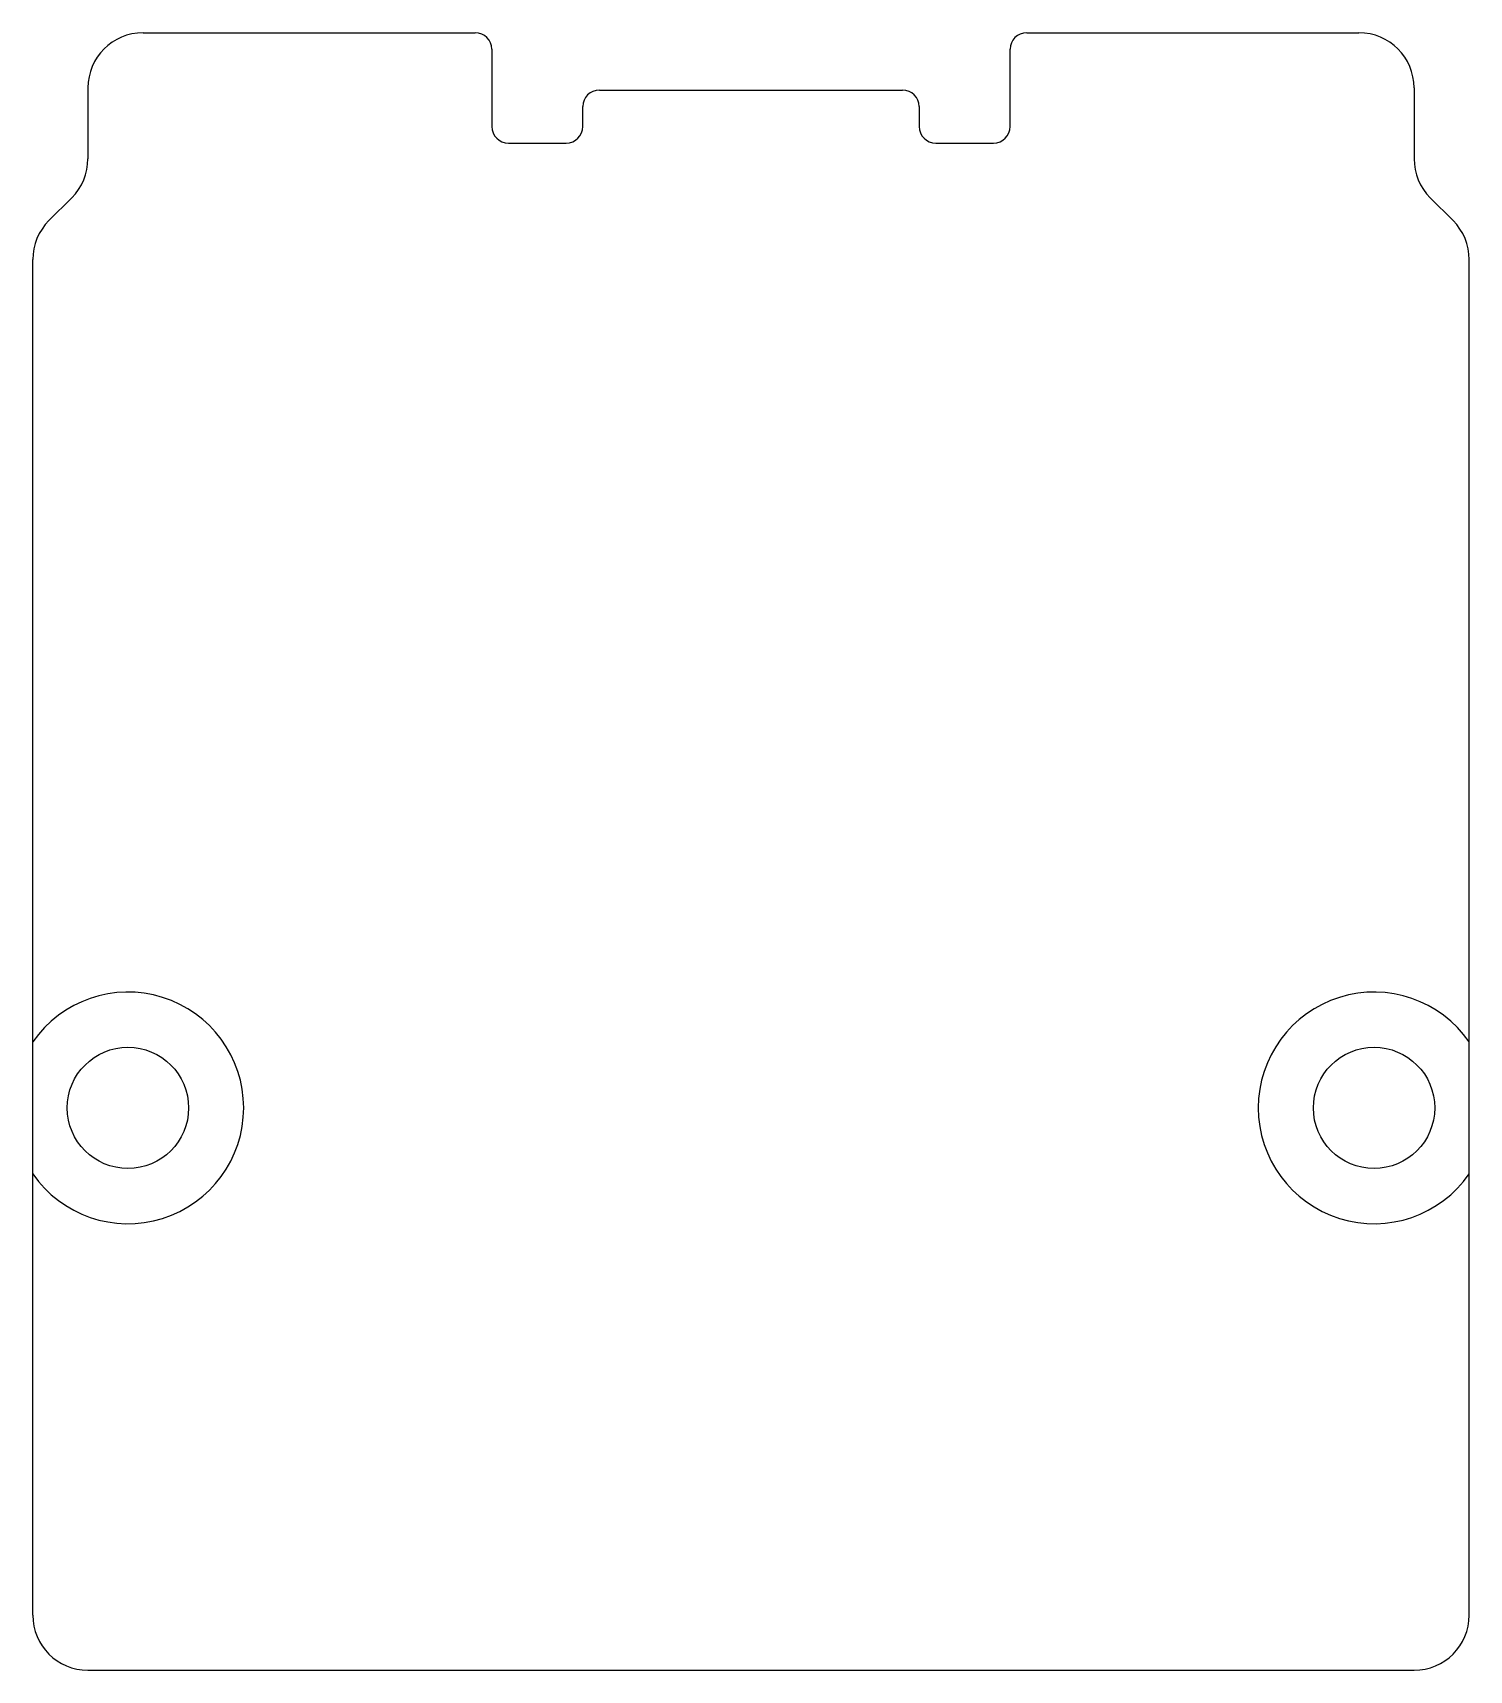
# Model space of a CAD drawing. Header units: millimetres. Extents: x 69.6 to 95.7, y 93.5 to 123.2.
import ezdxf

# ---------------------------------------------------------------- set-up
doc = ezdxf.new("R2010")
doc.units = ezdxf.units.MM
doc.header["$LTSCALE"] = 16.335
doc.layers.get('0').update_dxf_attribs({"linetype": 'CONTINUOUS'})
doc.layers.add('5_CURVES', color=7, linetype='CONTINUOUS')

msp = doc.modelspace()

# ---------------------------------------------------------------- linework, layer by layer
at = {"color": 7}
for p, q in [((71.62, 123.236), (77.646, 123.236)), ((87.646, 123.236), (93.672, 123.236)), ((77.946, 122.936), (77.946, 121.536)), ((87.346, 121.536), (87.346, 122.936)), ((70.62, 122.236), (70.62, 120.951)), ((79.896, 122.196), (85.396, 122.196)), ((94.672, 122.236), (94.672, 120.951)), ((79.596, 121.536), (79.596, 121.896)), ((85.696, 121.896), (85.696, 121.536)), ((78.246, 121.236), (79.296, 121.236)), ((85.996, 121.236), (87.046, 121.236)), ((70.327, 120.244), (69.913, 119.829)), ((95.38, 119.829), (94.965, 120.244)), ((69.62, 94.536), (69.62, 119.122)), ((95.672, 94.536), (95.672, 119.122)), ((70.62, 93.536), (94.672, 93.536))]:
    msp.add_line(p, q, dxfattribs=at)
for centre in [(71.346, 103.736), (93.946, 103.736)]:
    msp.add_circle(centre, 1.1, dxfattribs=at)
for centre, radius, start, end in [((71.62, 122.236), 1, 90, 180), ((77.646, 122.936), 0.3, 0, 90), ((87.646, 122.936), 0.3, 90, 180), ((93.672, 122.236), 1, 0, 90), ((79.896, 121.896), 0.3, 90, 180), ((85.396, 121.896), 0.3, 0, 90), ((78.246, 121.536), 0.3, 180, 270), ((79.296, 121.536), 0.3, 270, 360), ((85.996, 121.536), 0.3, 180, 270), ((87.046, 121.536), 0.3, 270, 360), ((69.62, 120.951), 1, 315, 360), ((95.672, 120.951), 1, 180, 225), ((70.62, 119.122), 1, 135, 180), ((94.672, 119.122), 1, 0, 45), ((71.346, 103.736), 2.1, 214.7153, 145.2847), ((93.946, 103.736), 2.1, 34.7153, 325.2847), ((70.62, 94.536), 1, 180, 270), ((94.672, 94.536), 1, 270, 360)]:
    msp.add_arc(centre, radius, start, end, dxfattribs=at)
at = {"layer": '5_CURVES', "color": 7}
for p, q in [((71.62, 123.236), (77.646, 123.236)), ((87.646, 123.236), (93.672, 123.236)), ((77.946, 122.936), (77.946, 121.536)), ((87.346, 121.536), (87.346, 122.936)), ((70.62, 122.236), (70.62, 120.951)), ((79.896, 122.196), (85.396, 122.196)), ((94.672, 122.236), (94.672, 120.951)), ((79.596, 121.536), (79.596, 121.896)), ((85.696, 121.896), (85.696, 121.536)), ((78.246, 121.236), (79.296, 121.236)), ((85.996, 121.236), (87.046, 121.236)), ((70.327, 120.244), (69.913, 119.829)), ((95.38, 119.829), (94.965, 120.244)), ((69.62, 104.932), (69.62, 119.122)), ((95.672, 104.932), (95.672, 119.122)), ((69.62, 94.536), (69.62, 102.541)), ((95.672, 94.536), (95.672, 102.541)), ((70.62, 93.536), (94.672, 93.536))]:
    msp.add_line(p, q, dxfattribs=at)
for centre, radius, start, end in [((71.62, 122.236), 1, 90, 180), ((77.646, 122.936), 0.3, 0, 90), ((87.646, 122.936), 0.3, 90, 180), ((93.672, 122.236), 1, 0, 90), ((79.896, 121.896), 0.3, 90, 180), ((85.396, 121.896), 0.3, 0, 90), ((78.246, 121.536), 0.3, 180, 270), ((79.296, 121.536), 0.3, 270, 360), ((85.996, 121.536), 0.3, 180, 270), ((87.046, 121.536), 0.3, 270, 360), ((69.62, 120.951), 1, 315, 360), ((95.672, 120.951), 1, 180, 225), ((70.62, 119.122), 1, 135, 180), ((94.672, 119.122), 1, 0, 45), ((71.346, 103.736), 2.1, 214.7153, 145.2847), ((93.946, 103.736), 2.1, 34.7153, 325.2847), ((70.62, 94.536), 1, 180, 270), ((94.672, 94.536), 1, 270, 360)]:
    msp.add_arc(centre, radius, start, end, dxfattribs=at)

doc.saveas('drawing.dxf')
